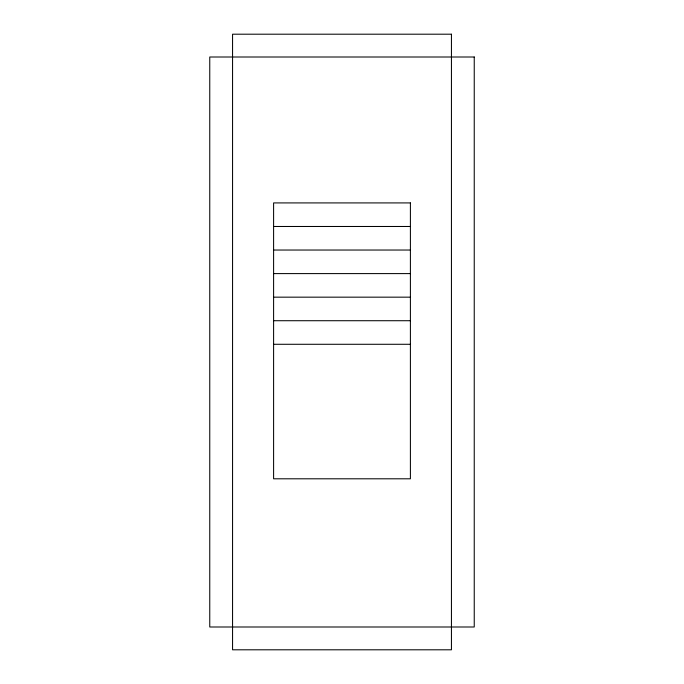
<?xml version="1.0" encoding="UTF-8"?>
<svg xmlns="http://www.w3.org/2000/svg" width="684" height="684" viewBox="0 0 684 684"><rect width="100%" height="100%" fill="white"/><g stroke="black" fill="none" stroke-linecap="round" stroke-linejoin="round"><path stroke-width="1.03" d="M273.6 226.481L410.4 226.481M273.6 250.036L410.4 250.036M273.6 273.6L410.4 273.6M273.6 297.164L410.4 297.164M273.6 320.719L410.4 320.719M273.6 344.283L410.4 344.283M451.44 34.2L232.56 34.2L232.56 649.8L451.44 649.8L451.44 34.2M474.243 57.003L209.757 57.003L209.757 626.997L474.243 626.997L474.243 57.003M410.4 202.917L273.6 202.917L273.6 478.8L410.4 478.8L410.4 202.917"/></g></svg>
